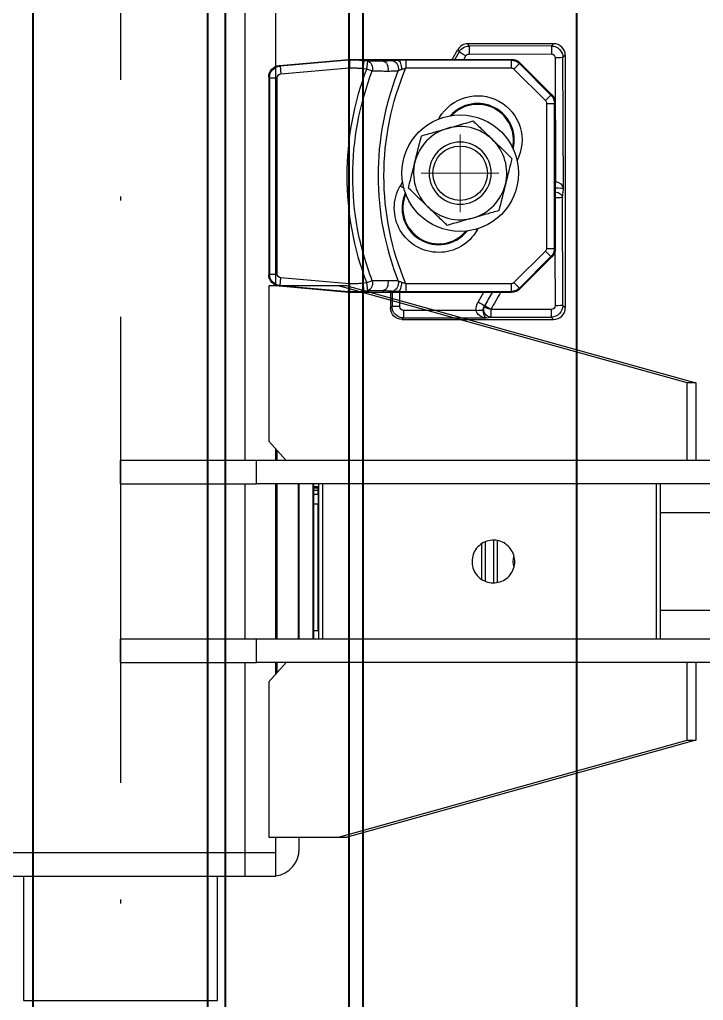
# Model space of a CAD drawing. Header units: centimetres. Extents: x 470464 to 524273, y 49611 to 59074.
# Drawn here: x 488040.35 to 488057.96, y 52961.26 to 52986.52 of the extents above; entities that cross this region are included whole.
import ezdxf

# ---------------------------------------------------------------- set-up
doc = ezdxf.new("R2010")
doc.units = ezdxf.units.CM
doc.header["$MEASUREMENT"] = 0
for name, pattern in [('1244_Aselsan_MIUM_3000$0$ACAD_ISO10W100', [18, 12, -3, 0, -3]), ('ACAD_ISO08W100', [36, 24, -3, 6, -3]), ('CHAIN', [0.3543, 0.2362, -0.0295, 0.0591, -0.0295])]:
    doc.linetypes.add(name, pattern=pattern)
for name, color, linetype, lineweight in [('1', 7, 'Continuous', 25), ('AAA_EKSEN', 1, 'ACAD_ISO08W100', 9), ('S-COLS-CONC', 4, 'Continuous', 40)]:
    doc.layers.add(name, color=color, linetype=linetype, lineweight=lineweight)
doc.layers.add('vinç', color=7, linetype='Continuous')

# ---------------------------------------------------------------- blocks, each defined once
blk = doc.blocks.new('ytrbnjytrbtrbrervrer')
at = {"color": 2, "linetype": 'Continuous', "lineweight": 25}
for p, q in [((429416.511, 71731.491), (429416.511, 71717.491)), ((429417.111, 71731.491), (429417.111, 71717.491)), ((429421.111, 71731.491), (429421.111, 71717.491)), ((429421.711, 71731.491), (429421.711, 71717.491)), ((429417.861, 71729.191), (429417.861, 71727.891)), ((429420.361, 71727.891), (429420.361, 71729.191)), ((429412.011, 71719.823), (429414.511, 71728.803)), ((429414.511, 71728.803), (429414.511, 71728.583)), ((429414.511, 71728.803), (429416.511, 71728.803)), ((429421.711, 71728.803), (429423.711, 71728.803)), ((429423.711, 71728.583), (429423.711, 71728.803)), ((429423.711, 71728.803), (429426.211, 71719.823)), ((429414.511, 71728.583), (429412.011, 71719.603)), ((429416.511, 71728.583), (429414.511, 71728.583)), ((429423.711, 71728.583), (429421.711, 71728.583)), ((429426.211, 71719.603), (429423.711, 71728.583)), ((429421.111, 71727.891), (429417.111, 71727.891)), ((429421.111, 71727.791), (429417.111, 71727.791)), ((429418.566, 71723.591), (429419.657, 71723.591)), ((429418.569, 71723.691), (429419.656, 71723.691)), ((429419.624, 71723.391), (429418.605, 71723.391)), ((429419.567, 71723.291), (429418.646, 71723.291)), ((429412.011, 71719.823), (429412.011, 71719.603)), ((429426.211, 71719.603), (429426.211, 71719.823)), ((429412.011, 71719.603), (429412.011, 71717.807)), ((429426.211, 71717.807), (429426.211, 71719.603)), ((429417.111, 71719.191), (429421.111, 71719.191)), ((429417.111, 71719.091), (429421.111, 71719.091)), ((429421.111, 71718.971), (429417.111, 71718.971)), ((429421.111, 71718.946), (429417.111, 71718.946)), ((429417.181, 71718.971), (429417.181, 71719.081)), ((429417.213, 71719.081), (429417.181, 71719.081)), ((429417.213, 71718.971), (429417.213, 71719.081)), ((429417.277, 71719.081), (429417.213, 71719.081)), ((429417.277, 71718.971), (429417.277, 71719.081)), ((429417.373, 71719.081), (429417.277, 71719.081)), ((429417.373, 71718.971), (429417.373, 71719.081)), ((429417.373, 71719.081), (429417.633, 71719.081)), ((429417.633, 71719.081), (429417.633, 71718.971)), ((429420.891, 71719.081), (429417.633, 71719.081)), ((429417.711, 71719.091), (429417.711, 71719.081)), ((429420.511, 71719.081), (429420.511, 71719.091)), ((429420.891, 71718.971), (429420.891, 71719.081)), ((429421.111, 71718.591), (429417.111, 71718.591)), ((429417.111, 71718.566), (429421.111, 71718.566)), ((429426.511, 71718.591), (429426.211, 71718.591)), ((429416.011, 71717.807), (429416.511, 71718.256)), ((429421.711, 71718.256), (429422.211, 71717.807)), ((429412.011, 71717.991), (429391.111, 71717.991)), ((429416.511, 71717.991), (429416.216, 71717.991)), ((429416.244, 71718.016), (429416.511, 71718.016)), ((429417.111, 71718.016), (429421.111, 71718.016)), ((429421.111, 71717.991), (429417.111, 71717.991)), ((429421.711, 71718.016), (429421.978, 71718.016)), ((429422.006, 71717.991), (429421.711, 71717.991)), ((429426.611, 71717.991), (429426.211, 71717.991)), ((429426.611, 71717.991), (429426.611, 71717.191)), ((429427.211, 71717.991), (429426.611, 71717.991)), ((429427.211, 71717.191), (429427.211, 71717.991)), ((429412.011, 71717.807), (429416.011, 71717.807)), ((429422.211, 71717.807), (429426.211, 71717.807)), ((429417.111, 71717.491), (429416.511, 71717.491)), ((429416.511, 71717.491), (429416.511, 71713.991)), ((429417.111, 71713.991), (429417.111, 71717.491)), ((429421.711, 71717.491), (429421.111, 71717.491)), ((429421.111, 71717.491), (429421.111, 71713.991)), ((429421.711, 71713.991), (429421.711, 71717.491)), ((429391.111, 71717.191), (429416.511, 71717.191)), ((429417.111, 71717.191), (429421.111, 71717.191)), ((429421.711, 71717.191), (429426.611, 71717.191)), ((429426.611, 71717.191), (429426.611, 71710.791)), ((429426.611, 71717.191), (429427.211, 71717.191)), ((429427.211, 71710.791), (429427.211, 71717.191)), ((429430.411, 71716.491), (429427.211, 71716.491)), ((429430.411, 71715.713), (429430.411, 71716.491)), ((429430.411, 71711.491), (429430.411, 71715.713)), ((429417.111, 71713.991), (429416.511, 71713.991)), ((429421.711, 71713.991), (429421.111, 71713.991)), ((429427.211, 71711.491), (429430.411, 71711.491))]:
    blk.add_line(p, q, dxfattribs=at)
for centre, radius, start, end in [((429419.111, 71724.491), 0.4, 251.0387, 290.6283), ((429426.511, 71717.891), 0.7, 8.2132, 90)]:
    blk.add_arc(centre, radius, start, end, dxfattribs=at)
blk.add_open_spline([(429419.111, 71723.041), (429419.05, 71723.047), (429418.928, 71723.059), (429418.764, 71723.152), (429418.639, 71723.289), (429418.565, 71723.463), (429418.554, 71723.65), (429418.604, 71723.829), (429418.709, 71723.982), (429418.86, 71724.093), (429419.003, 71724.136), (429419.149, 71724.145), (429419.295, 71724.121), (429419.458, 71724.031), (429419.583, 71723.893), (429419.657, 71723.72), (429419.668, 71723.532), (429419.618, 71723.354), (429419.513, 71723.201), (429419.362, 71723.09), (429419.219, 71723.045), (429419.134, 71723.042), (429419.111, 71723.041)], degree=3, knots=[0, 0, 0, 0, 0.052962, 0.105899, 0.159477, 0.213534, 0.266876, 0.319421, 0.37233, 0.426187, 0.480118, 0.5, 0.552962, 0.605899, 0.659477, 0.713534, 0.766876, 0.819421, 0.87233, 0.926187, 0.980118, 1, 1, 1, 1], dxfattribs=at)
blk = doc.blocks.new('tfdyktstrkydsrtdykulkdtkyg')
at = {"color": 2, "linetype": '1244_Aselsan_MIUM_3000$0$ACAD_ISO10W100'}
blk.add_line((413349.485, 75894.588), (414524.685, 75894.588), dxfattribs=at)
at = {"layer": 'S-COLS-CONC', "color": 2}
for p, q in [((414524.685, 75896.838), (413349.485, 75896.838)), ((414524.685, 75892.338), (413349.485, 75892.338)), ((414524.685, 75891.888), (413349.485, 75891.888)), ((414524.685, 75888.704), (413349.485, 75888.704)), ((414524.685, 75888.338), (413349.485, 75888.338))]:
    blk.add_line(p, q, dxfattribs=at)
blk = doc.blocks.new('sfsdsggssg')
at = {"layer": '1', "color": 2, "linetype": 'Continuous'}
for p, q in [((1146.281, -34639.239), (1146.247, -34639.18)), ((1148.456, -34639.18), (1146.247, -34639.18)), ((1148.398, -34639.238), (1146.281, -34639.239)), ((1148.456, -34639.18), (1148.398, -34639.238)), ((1145.841, -34639.582), (1145.988, -34639.328)), ((1146.022, -34639.387), (1145.908, -34639.582)), ((1145.988, -34639.328), (1146.022, -34639.387)), ((1146.144, -34639.582), (1146.195, -34639.494)), ((1146.281, -34639.445), (1148.398, -34639.444)), ((1148.697, -34639.536), (1148.755, -34639.478)), ((1148.755, -34639.478), (1148.755, -34645.981)), ((1141.412, -34639.756), (1141.393, -34639.739)), ((1141.394, -34639.739), (1143.174, -34639.583)), ((1143.175, -34639.602), (1141.412, -34639.756)), ((1143.175, -34639.602), (1143.193, -34639.8)), ((1143.202, -34639.601), (1143.201, -34639.8)), ((1143.565, -34639.616), (1143.544, -34639.814)), ((1143.565, -34639.616), (1143.568, -34639.582)), ((1143.662, -34639.626), (1143.565, -34639.616)), ((1143.568, -34639.582), (1144.068, -34639.582)), ((1143.662, -34639.626), (1143.641, -34639.825)), ((1144.063, -34639.628), (1144.068, -34639.582)), ((1144.451, -34639.582), (1147.373, -34639.582)), ((1144.451, -34639.609), (1144.451, -34639.582)), ((1147.364, -34639.605), (1144.65, -34639.605)), ((1144.65, -34639.605), (1144.65, -34639.804)), ((1147.374, -34639.582), (1147.364, -34639.605)), ((1147.364, -34639.605), (1147.364, -34639.804)), ((1147.435, -34639.833), (1147.575, -34639.692)), ((1147.575, -34639.692), (1147.585, -34639.669)), ((1148.387, -34640.504), (1147.575, -34639.692)), ((1147.585, -34639.669), (1148.41, -34640.494)), ((1148.498, -34639.543), (1148.508, -34642.731)), ((1148.707, -34642.912), (1148.697, -34639.536)), ((1141.412, -34639.756), (1141.429, -34639.955)), ((1141.429, -34639.955), (1143.193, -34639.8)), ((1143.544, -34639.814), (1143.641, -34639.825)), ((1143.641, -34639.825), (1143.786, -34639.88)), ((1144.65, -34639.804), (1147.364, -34639.804)), ((1147.435, -34639.833), (1148.246, -34640.645)), ((1141.12, -34640.036), (1141.139, -34640.054)), ((1141.12, -34640.037), (1141.12, -34645.126)), ((1141.139, -34640.054), (1141.338, -34640.054)), ((1141.139, -34640.054), (1141.139, -34645.11)), ((1141.338, -34645.11), (1141.338, -34640.054)), ((1148.246, -34640.645), (1148.387, -34640.504)), ((1148.41, -34640.494), (1148.387, -34640.504)), ((1148.275, -34640.715), (1148.275, -34644.448)), ((1148.275, -34640.715), (1148.474, -34640.715)), ((1148.474, -34640.715), (1148.497, -34640.706)), ((1148.474, -34644.448), (1148.474, -34640.715)), ((1148.497, -34640.706), (1148.497, -34644.458)), ((1145.509, -34641.092), (1145.493, -34641.12)), ((1145.509, -34641.092), (1145.532, -34641.105)), ((1144.566, -34642.736), (1144.505, -34642.843)), ((1144.599, -34642.897), (1144.505, -34642.843)), ((1148.684, -34643.141), (1148.707, -34642.912)), ((1148.693, -34645.919), (1148.684, -34643.141)), ((1146.45, -34643.959), (1146.486, -34643.98)), ((1146.486, -34643.98), (1146.508, -34643.942)), ((1148.246, -34644.519), (1147.435, -34645.33)), ((1148.246, -34644.519), (1148.387, -34644.66)), ((1148.275, -34644.448), (1148.474, -34644.448)), ((1148.497, -34644.458), (1148.474, -34644.448)), ((1148.489, -34644.527), (1148.494, -34645.926)), ((1147.575, -34645.471), (1148.387, -34644.66)), ((1148.41, -34644.669), (1147.585, -34645.494)), ((1148.387, -34644.66), (1148.41, -34644.669)), ((1141.139, -34645.11), (1141.12, -34645.127)), ((1141.139, -34645.11), (1141.338, -34645.11)), ((1141.412, -34645.407), (1141.429, -34645.209)), ((1143.193, -34645.363), (1141.429, -34645.209)), ((1143.786, -34645.284), (1143.641, -34645.339)), ((1141.393, -34645.425), (1141.412, -34645.407)), ((1143.174, -34645.581), (1141.394, -34645.425)), ((1141.412, -34645.407), (1143.175, -34645.562)), ((1143.175, -34645.562), (1143.193, -34645.363)), ((1143.201, -34645.363), (1143.202, -34645.563)), ((1143.641, -34645.339), (1143.544, -34645.349)), ((1143.544, -34645.349), (1143.565, -34645.547)), ((1143.565, -34645.547), (1143.662, -34645.537)), ((1143.565, -34645.547), (1143.568, -34645.582)), ((1143.641, -34645.339), (1143.662, -34645.537)), ((1144.063, -34645.535), (1144.068, -34645.582)), ((1144.451, -34645.555), (1144.451, -34645.582)), ((1144.65, -34645.359), (1144.65, -34645.559)), ((1147.364, -34645.359), (1144.65, -34645.359)), ((1147.364, -34645.359), (1147.364, -34645.559)), ((1147.435, -34645.33), (1147.575, -34645.471)), ((1147.585, -34645.494), (1147.575, -34645.471)), ((1144.068, -34645.582), (1143.568, -34645.582)), ((1144.255, -34645.582), (1144.255, -34645.981)), ((1144.296, -34645.582), (1144.295, -34645.941)), ((1147.373, -34645.582), (1144.451, -34645.582)), ((1144.495, -34645.948), (1144.496, -34645.582)), ((1144.65, -34645.559), (1147.364, -34645.559)), ((1146.653, -34645.582), (1146.513, -34645.827)), ((1147.364, -34645.559), (1147.374, -34645.582)), ((1144.295, -34645.941), (1144.255, -34645.981)), ((1146.462, -34646.048), (1144.594, -34646.048)), ((1146.836, -34646.026), (1146.836, -34646.218)), ((1148.394, -34646.026), (1146.836, -34646.026)), ((1148.394, -34646.026), (1148.394, -34646.218)), ((1148.755, -34645.981), (1148.693, -34645.919)), ((1144.554, -34646.28), (1144.593, -34646.24)), ((1144.554, -34646.28), (1148.456, -34646.28)), ((1144.593, -34646.24), (1146.718, -34646.241)), ((1146.718, -34646.241), (1146.836, -34646.218)), ((1146.836, -34646.218), (1148.394, -34646.218)), ((1148.394, -34646.218), (1148.456, -34646.28))]:
    blk.add_line(p, q, dxfattribs=at)
for radius in [1.5, 0.7]:
    blk.add_circle((1146.049, -34642.513), radius, dxfattribs=at)
at = {"layer": '1', "color": 2, "linetype": 'Continuous', "extrusion": (0, 0, -1)}
blk.add_circle((-1146.049, -34642.513), 0.8, dxfattribs=at)
for centre, start, end in [((-1146.5, -34641.661), 29.8539, 207.4717), ((-1145.495, -34643.411), 209.8539, 29.8539)]:
    blk.add_arc(centre, 1.142, start, end, dxfattribs=at)
at = {"layer": '1', "color": 2, "linetype": 'Continuous'}
for centre, radius, start, end in [((1146.5, -34641.661), 0.943, 345.8258, 138.463), ((1146.5, -34641.661), 0.92, 347.6089, 136.677), ((1146.049, -34642.513), 1.2, 106, 166), ((1146.049, -34642.513), 1.2, 46, 106), ((1146.049, -34642.513), 1.2, 346, 46), ((1146.049, -34642.513), 1.2, 166, 226), ((1145.495, -34643.411), 0.943, 155.4674, 321.1742), ((1146.049, -34642.513), 1.2, 286, 346), ((1145.495, -34643.411), 0.92, 156.9271, 319.7145), ((1146.049, -34642.513), 1.2, 226, 286)]:
    blk.add_arc(centre, radius, start, end, dxfattribs=at)
for centre, major_axis, ratio, start_param, end_param in [((1146.248, -34639.481), (-0.15, 0.261), 0.994945, 5.763279, 6.803091), ((1148.454, -34639.481), (0.214, 0.214), 0.992433, 5.501585, 7.064785), ((1152.198, -34642.582), (-9.067, 0), 0.918737, 5.945855, 6.620515), ((1148.454, -34645.978), (-0.214, 0.214), 0.992433, 2.359993, 3.923193)]:
    blk.add_ellipse(centre, major_axis=major_axis, ratio=ratio, start_param=start_param, end_param=end_param, dxfattribs=at)
at = {"layer": '1', "color": 2, "linetype": 'Continuous', "extrusion": (0, 0, -1)}
for centre, major_axis, ratio, start_param, end_param in [((1146.281, -34639.538), (0.271, 0.128), 0.997202, 4.110755, 5.150568), ((1146.281, -34639.438), (0, 0.2), 0.004243, 0.087267, 1.605444), ((1148.398, -34639.437), (0, 0.2), 0.004243, 0.087267, 1.605444), ((1148.397, -34639.537), (-0.243, 0.175), 0.996422, 0.949848, 2.513048), ((1146.194, -34639.487), (-0.173, 0.101), 0.027764, 4.691233, 6.195885), ((1146.282, -34639.545), (-0.0748, 0.0667), 0.997721, 6.084759, 7.124571), ((1148.398, -34639.544), (0.0889, 0.0469), 0.994028, 5.200197, 6.763397), ((1141.421, -34640.038), (-0.222, 0.204), 0.995811, 5.544902, 7.021469), ((1143.641, -34639.825), (0.001, 0.2), 0.752836, 0.132804, 1.847295), ((1144.042, -34639.826), (0.001, 0.2), 0.752479, 0.132721, 1.852962), ((1144.31, -34639.815), (-0.014, 0.199), 0.74106, 0.130215, 1.915333), ((1144.451, -34639.808), (-0.008, 0.2), 0.422896, 0.096328, 1.761115), ((1147.364, -34639.904), (-0.277, 0.115), 0.998522, 1.179673, 1.96192), ((1147.373, -34639.882), (0.115, 0.278), 0.997326, 5.892062, 6.674309), ((1148.498, -34639.536), (0.2, 0.001), 0.034652, 0.087319, 1.566648), ((1141.439, -34640.055), (0.203, 0.221), 0.997694, 3.974105, 5.450673), ((1141.439, -34640.055), (0.0742, -0.068), 0.993033, 2.403309, 3.879876), ((1152.492, -34642.582), (-8.405, 0), 0.918737, 5.915201, 6.65117), ((1147.364, -34639.904), (0.0384, 0.0928), 0.995546, 5.892062, 6.674309), ((1148.175, -34640.715), (-0.115, 0.277), 0.998522, 1.179673, 1.96192), ((1148.197, -34640.706), (0.278, 0.115), 0.997326, 5.892062, 6.674309), ((1148.175, -34640.715), (-0.0928, -0.0384), 0.995546, 2.750469, 3.532716), ((1148.473, -34643.248), (0.056, 0.516), 0.770786, 6.203754, 6.230389), ((1148.509, -34642.738), (0.008, 0.2), 0.005639, 3.866293, 4.746837), ((1148.508, -34642.912), (-0.188, 0.076), 0.878606, 1.230281, 2.70961), ((1148.485, -34643.141), (0.199, -0.02), 0.74823, 4.69971, 6.151435), ((1148.508, -34642.912), (-0.201, 0.003), 0.124494, 1.540952, 3.020281), ((1148.485, -34643.141), (-0.2, -0.001), 0.034899, 3.228912, 4.651252), ((1148.175, -34644.448), (0.0928, -0.0384), 0.995546, 5.892062, 6.674309), ((1148.175, -34644.448), (0.115, 0.277), 0.998522, 1.179673, 1.96192), ((1148.197, -34644.457), (-0.278, 0.115), 0.997326, 2.750469, 3.532716), ((1141.421, -34645.125), (0.222, 0.204), 0.995811, 2.403309, 3.879876), ((1141.439, -34645.109), (-0.203, 0.221), 0.997694, 3.974105, 5.450673), ((1141.439, -34645.109), (0.0742, 0.068), 0.993033, 2.403309, 3.879876), ((1143.641, -34645.339), (-0.001, 0.2), 0.752836, 1.294298, 3.008789), ((1144.042, -34645.337), (-0.001, 0.2), 0.752479, 1.288631, 3.008872), ((1144.31, -34645.348), (0.014, 0.199), 0.74106, 1.22626, 3.011378), ((1144.451, -34645.356), (0.008, 0.2), 0.422896, 1.380478, 3.045264), ((1147.364, -34645.259), (0.0384, -0.0928), 0.995546, 5.892062, 6.674309), ((1147.364, -34645.259), (0.277, 0.115), 0.998522, 1.179673, 1.96192), ((1147.373, -34645.281), (-0.115, 0.278), 0.997326, 2.750469, 3.532716), ((1176.862, -34592.771), (84.96, 148.546), 0.001169, 1.933599, 1.936064), ((1176.862, -34592.776), (84.962, 148.541), 0.002337, 1.9329, 1.936067), ((1144.556, -34645.978), (0.214, 0.214), 0.992433, 2.359993, 3.923193), ((1144.494, -34645.941), (-0.2, 0.001), 0.034627, 4.708031, 6.195866), ((1144.594, -34645.94), (-0.138, 0.267), 0.998031, 3.623062, 5.186262), ((1144.595, -34645.947), (0.0592, 0.0819), 0.989251, 2.52068, 4.08388), ((1144.593, -34646.041), (0, -0.2), 0.004269, 4.747034, 6.195918), ((1146.899, -34646), (0.426, 0.115), 0.905428, 3.310168, 3.875491), ((1146.463, -34646.055), (-0.199, -0.016), 0.034866, 1.569261, 2.70958), ((1146.718, -34646.042), (-0.256, 0.042), 0.76271, 4.58737, 6.036255), ((1146.514, -34645.834), (-0.174, 0.099), 0.027964, 1.549906, 2.758993), ((1146.9, -34646.006), (0.253, 0.061), 0.768803, 3.289543, 3.701099), ((1146.718, -34646.042), (-0.012, 0.201), 0.369521, 3.302192, 4.751077), ((1146.836, -34646.019), (-0.038, 0.196), 0.907507, 3.350606, 5.211047), ((1146.836, -34646.019), (-0.187, 0.071), 0.032625, 4.699988, 5.905162), ((1146.838, -34646.014), (-0.174, 0.099), 0.030283, 4.695034, 5.900559), ((1148.393, -34645.918), (0.139, 0.266), 0.998207, 1.09196, 2.65516), ((1148.393, -34645.925), (-0.0609, 0.0807), 0.988978, 2.219923, 3.783123), ((1148.494, -34645.919), (-0.2, -0.001), 0.034899, 3.228912, 4.712496)]:
    blk.add_ellipse(centre, major_axis=major_axis, ratio=ratio, start_param=start_param, end_param=end_param, dxfattribs=at)
at = {"layer": '1', "color": 2, "linetype": 'Continuous'}
for points, weights in [([(1141.393, -34639.739), (1141.393, -34639.739), (1141.394, -34639.739)], [0.500000154951, 0.499999845049, 0.500000154951]), ([(1147.373, -34639.582), (1147.373, -34639.582), (1147.374, -34639.582)], [0.500000031564, 0.499999968436, 0.500000031564]), ([(1147.585, -34639.669), (1147.585, -34639.669), (1147.585, -34639.669)], [0.500000032286, 0.499999967714, 0.500000032286]), ([(1141.12, -34640.037), (1141.12, -34640.037), (1141.12, -34640.036)], [0.500000154953, 0.499999845047, 0.500000154953]), ([(1148.41, -34640.494), (1148.41, -34640.494), (1148.41, -34640.494)], [0.500000032004, 0.499999967996, 0.500000032004]), ([(1148.497, -34640.706), (1148.497, -34640.706), (1148.497, -34640.706)], [0.500000031722, 0.499999968278, 0.500000031722]), ([(1148.497, -34644.458), (1148.497, -34644.458), (1148.497, -34644.458)], [0.500000031229, 0.499999968771, 0.500000031229]), ([(1148.41, -34644.669), (1148.41, -34644.669), (1148.41, -34644.669)], [0.500000031836, 0.499999968164, 0.500000031836]), ([(1141.12, -34645.127), (1141.12, -34645.127), (1141.12, -34645.126)], [0.500000154938, 0.499999845062, 0.500000154938]), ([(1141.394, -34645.425), (1141.393, -34645.425), (1141.393, -34645.425)], [0.500000154962, 0.499999845038, 0.500000154962]), ([(1147.585, -34645.494), (1147.585, -34645.494), (1147.585, -34645.494)], [0.500000031966, 0.499999968034, 0.500000031966]), ([(1147.374, -34645.582), (1147.373, -34645.582), (1147.373, -34645.582)], [0.500000031519, 0.499999968481, 0.500000031519])]:
    blk.add_rational_spline(points, weights, degree=2, dxfattribs=at)
for points, knots in [([(1143.174, -34639.583), (1143.175, -34639.588), (1143.175, -34639.594), (1143.175, -34639.6), (1143.175, -34639.601), (1143.175, -34639.602)], [0, 0, 0, 0, 0.876308, 0.876308, 1, 1, 1, 1]), ([(1143.201, -34639.582), (1143.233, -34639.582), (1143.3, -34639.582), (1143.399, -34639.582), (1143.493, -34639.582), (1143.543, -34639.582), (1143.568, -34639.582)], [0, 0, 0, 0, 0.225713, 0.483808, 0.741904, 1, 1, 1, 1]), ([(1143.565, -34639.616), (1143.565, -34639.616), (1143.565, -34639.616), (1143.516, -34639.611), (1143.468, -34639.608), (1143.383, -34639.604), (1143.347, -34639.603), (1143.274, -34639.601), (1143.238, -34639.601), (1143.202, -34639.601)], [0, 0, 0, 0, 0.000017, 0.000017, 0.401467, 0.401467, 0.701656, 0.701656, 1, 1, 1, 1]), ([(1144.315, -34639.616), (1144.302, -34639.617), (1144.289, -34639.618), (1144.239, -34639.621), (1144.203, -34639.624), (1144.132, -34639.627), (1144.097, -34639.628), (1144.063, -34639.628), (1144.063, -34639.628), (1144.063, -34639.628)], [0, 0, 0, 0, 0.155547, 0.155547, 0.580528, 0.580528, 0.999985, 0.999985, 1, 1, 1, 1]), ([(1144.068, -34639.582), (1144.093, -34639.582), (1144.143, -34639.582), (1144.238, -34639.582), (1144.342, -34639.582), (1144.414, -34639.582), (1144.451, -34639.582)], [0, 0, 0, 0, 0.25, 0.5, 0.749999, 1, 1, 1, 1]), ([(1144.451, -34639.609), (1144.451, -34639.609), (1144.451, -34639.609), (1144.408, -34639.61), (1144.368, -34639.612), (1144.328, -34639.615), (1144.321, -34639.616), (1144.315, -34639.616)], [0, 0, 0, 0, 0.000035, 0.000035, 0.836112, 0.836112, 1, 1, 1, 1]), ([(1144.65, -34639.605), (1144.631, -34639.605), (1144.613, -34639.605), (1144.595, -34639.605), (1144.545, -34639.606), (1144.496, -34639.607), (1144.451, -34639.609)], [0, 0, 0, 0, 0.267342, 0.267342, 0.267342, 1, 1, 1, 1]), ([(1143.201, -34639.8), (1143.236, -34639.8), (1143.271, -34639.801), (1143.341, -34639.802), (1143.375, -34639.803), (1143.455, -34639.807), (1143.499, -34639.81), (1143.544, -34639.814)], [0, 0, 0, 0, 0.304321, 0.304321, 0.608496, 0.608496, 1, 1, 1, 1]), ([(1143.786, -34645.284), (1143.62, -34644.851), (1143.494, -34644.406), (1143.325, -34643.499), (1143.283, -34643.036), (1143.283, -34641.664), (1143.455, -34640.743), (1143.786, -34639.88)], [0, 0, 0, 0, 0.25, 0.25, 0.5, 0.5, 1, 1, 1, 1]), ([(1143.786, -34639.88), (1143.874, -34639.88), (1143.962, -34639.881), (1144.095, -34639.882), (1144.141, -34639.882), (1144.186, -34639.883)], [0, 0, 0, 0, 0.657537, 0.657537, 1, 1, 1, 1]), ([(1144.454, -34639.873), (1144.283, -34640.305), (1144.153, -34640.751), (1143.979, -34641.661), (1143.935, -34642.125), (1143.935, -34643.502), (1144.113, -34644.428), (1144.454, -34645.291)], [0, 0, 0, 0, 0.25, 0.25, 0.5, 0.5, 1, 1, 1, 1]), ([(1144.186, -34639.883), (1144.224, -34639.883), (1144.261, -34639.882), (1144.337, -34639.879), (1144.375, -34639.877), (1144.427, -34639.874), (1144.441, -34639.873), (1144.454, -34639.873)], [0, 0, 0, 0, 0.423047, 0.423047, 0.845832, 0.845832, 1, 1, 1, 1]), ([(1144.454, -34639.873), (1144.475, -34639.864), (1144.498, -34639.856), (1144.527, -34639.845), (1144.531, -34639.844), (1144.535, -34639.842)], [0, 0, 0, 0, 0.864692, 0.864692, 1, 1, 1, 1]), ([(1144.535, -34639.842), (1144.561, -34639.833), (1144.588, -34639.824), (1144.616, -34639.815), (1144.617, -34639.814), (1144.629, -34639.811), (1144.639, -34639.807), (1144.65, -34639.804)], [0, 0, 0, 0, 0.704482, 0.704482, 0.731136, 0.731136, 1, 1, 1, 1]), ([(1146.385, -34641.169), (1146.462, -34641.244), (1146.541, -34641.32), (1146.707, -34641.48), (1146.795, -34641.566), (1146.883, -34641.65)], [0, 0, 0, 0, 0.5, 0.5, 1, 1, 1, 1]), ([(1145.053, -34641.551), (1145.156, -34641.521), (1145.262, -34641.491), (1145.484, -34641.427), (1145.602, -34641.393), (1145.719, -34641.36)], [0, 0, 0, 0, 0.5, 0.5, 1, 1, 1, 1]), ([(1144.717, -34642.895), (1144.743, -34642.791), (1144.77, -34642.684), (1144.826, -34642.46), (1144.856, -34642.341), (1144.885, -34642.223)], [0, 0, 0, 0, 0.5, 0.5, 1, 1, 1, 1]), ([(1147.381, -34642.131), (1147.355, -34642.236), (1147.329, -34642.343), (1147.273, -34642.566), (1147.243, -34642.686), (1147.214, -34642.804)], [0, 0, 0, 0, 0.5, 0.5, 1, 1, 1, 1]), ([(1145.714, -34643.858), (1145.637, -34643.783), (1145.557, -34643.706), (1145.392, -34643.546), (1145.303, -34643.461), (1145.216, -34643.377)], [0, 0, 0, 0, 0.5, 0.5, 1, 1, 1, 1]), ([(1147.046, -34643.476), (1146.943, -34643.506), (1146.837, -34643.536), (1146.615, -34643.6), (1146.497, -34643.633), (1146.38, -34643.667)], [0, 0, 0, 0, 0.5, 0.5, 1, 1, 1, 1]), ([(1144.186, -34645.281), (1144.099, -34645.282), (1144.011, -34645.282), (1143.877, -34645.283), (1143.832, -34645.283), (1143.786, -34645.284)], [0, 0, 0, 0, 0.657537, 0.657537, 1, 1, 1, 1]), ([(1144.454, -34645.291), (1144.409, -34645.288), (1144.365, -34645.285), (1144.275, -34645.282), (1144.231, -34645.281), (1144.186, -34645.281)], [0, 0, 0, 0, 0.500153, 0.500153, 1, 1, 1, 1]), ([(1144.535, -34645.321), (1144.51, -34645.312), (1144.485, -34645.303), (1144.461, -34645.294), (1144.458, -34645.292), (1144.454, -34645.291)], [0, 0, 0, 0, 0.863107, 0.863107, 1, 1, 1, 1]), ([(1143.544, -34645.349), (1143.502, -34645.354), (1143.459, -34645.356), (1143.381, -34645.36), (1143.345, -34645.361), (1143.273, -34645.363), (1143.237, -34645.363), (1143.201, -34645.363)], [0, 0, 0, 0, 0.37098, 0.37098, 0.685408, 0.685408, 1, 1, 1, 1]), ([(1143.202, -34645.563), (1143.239, -34645.563), (1143.277, -34645.562), (1143.352, -34645.56), (1143.389, -34645.559), (1143.473, -34645.555), (1143.519, -34645.552), (1143.565, -34645.547)], [0, 0, 0, 0, 0.308433, 0.308433, 0.618953, 0.618953, 1, 1, 1, 1]), ([(1144.063, -34645.535), (1144.063, -34645.535), (1144.063, -34645.535), (1144.103, -34645.536), (1144.144, -34645.537), (1144.229, -34645.541), (1144.272, -34645.544), (1144.315, -34645.547)], [0, 0, 0, 0, 0.000015, 0.000015, 0.496417, 0.496417, 1, 1, 1, 1]), ([(1144.315, -34645.547), (1144.346, -34645.55), (1144.384, -34645.552), (1144.434, -34645.554), (1144.442, -34645.554), (1144.451, -34645.555), (1144.451, -34645.555), (1144.451, -34645.555)], [0, 0, 0, 0, 0.836069, 0.836069, 0.999965, 0.999965, 1, 1, 1, 1]), ([(1144.65, -34645.359), (1144.616, -34645.349), (1144.582, -34645.338), (1144.546, -34645.325), (1144.54, -34645.323), (1144.535, -34645.321)], [0, 0, 0, 0, 0.858601, 0.858601, 1, 1, 1, 1]), ([(1143.568, -34645.582), (1143.543, -34645.582), (1143.493, -34645.582), (1143.399, -34645.582), (1143.3, -34645.582), (1143.233, -34645.582), (1143.201, -34645.582)], [0, 0, 0, 0, 0.258096, 0.516192, 0.774287, 1, 1, 1, 1]), ([(1144.451, -34645.582), (1144.414, -34645.582), (1144.342, -34645.582), (1144.238, -34645.582), (1144.143, -34645.582), (1144.093, -34645.582), (1144.068, -34645.582)], [0, 0, 0, 0, 0.250001, 0.5, 0.75, 1, 1, 1, 1])]:
    blk.add_open_spline(points, degree=3, knots=knots, dxfattribs=at)
for points in [[(1143.175, -34639.583), (1143.175, -34639.583), (1143.174, -34639.583), (1143.174, -34639.583)], [(1143.2, -34639.582), (1143.192, -34639.582), (1143.183, -34639.582), (1143.175, -34639.583)], [(1143.202, -34639.601), (1143.193, -34639.601), (1143.184, -34639.601), (1143.175, -34639.602)], [(1143.201, -34639.582), (1143.201, -34639.582), (1143.201, -34639.582), (1143.2, -34639.582)], [(1143.202, -34639.601), (1143.202, -34639.594), (1143.202, -34639.588), (1143.201, -34639.582)], [(1144.063, -34639.628), (1143.929, -34639.628), (1143.796, -34639.627), (1143.662, -34639.626)], [(1143.193, -34639.8), (1143.195, -34639.8), (1143.198, -34639.8), (1143.201, -34639.8)], [(1145.719, -34641.36), (1145.951, -34641.293), (1146.178, -34641.228), (1146.385, -34641.169)], [(1144.885, -34642.223), (1144.944, -34641.988), (1145.001, -34641.759), (1145.053, -34641.551)], [(1146.883, -34641.65), (1147.057, -34641.818), (1147.227, -34641.982), (1147.381, -34642.131)], [(1145.216, -34643.377), (1145.042, -34643.209), (1144.872, -34643.045), (1144.717, -34642.895)], [(1147.214, -34642.804), (1147.155, -34643.039), (1147.098, -34643.267), (1147.046, -34643.476)], [(1146.38, -34643.667), (1146.148, -34643.734), (1145.921, -34643.799), (1145.714, -34643.858)], [(1143.201, -34645.363), (1143.198, -34645.363), (1143.195, -34645.363), (1143.193, -34645.363)], [(1143.662, -34645.537), (1143.796, -34645.536), (1143.929, -34645.536), (1144.063, -34645.535)], [(1144.451, -34645.555), (1144.513, -34645.557), (1144.581, -34645.559), (1144.65, -34645.559)], [(1143.175, -34645.562), (1143.175, -34645.568), (1143.175, -34645.574), (1143.174, -34645.581)], [(1143.174, -34645.581), (1143.174, -34645.581), (1143.175, -34645.581), (1143.175, -34645.581)], [(1143.175, -34645.562), (1143.184, -34645.562), (1143.193, -34645.563), (1143.202, -34645.563)], [(1143.175, -34645.581), (1143.183, -34645.581), (1143.192, -34645.582), (1143.2, -34645.582)], [(1143.2, -34645.582), (1143.201, -34645.582), (1143.201, -34645.582), (1143.201, -34645.582)], [(1143.201, -34645.582), (1143.202, -34645.575), (1143.202, -34645.569), (1143.202, -34645.563)], [(1146.676, -34645.924), (1146.67, -34645.934), (1146.665, -34645.944), (1146.661, -34645.955)], [(1146.836, -34646.026), (1146.836, -34646.024), (1146.837, -34646.023), (1146.838, -34646.021)]]:
    blk.add_open_spline(points, degree=3, dxfattribs=at)
at = {"layer": 'AAA_EKSEN', "color": 2, "linetype": 'CHAIN', "ltscale": 20}
for p, q in [((1146.049, -34641.513), (1146.049, -34643.513)), ((1147.049, -34642.513), (1145.049, -34642.513))]:
    blk.add_line(p, q, dxfattribs=at)
blk = doc.blocks.new('dyjtdytfdtktuykdtyulyfırs')
at = {"layer": 'S-COLS-CONC', "color": 2, "xscale": -1, "rotation": 89.9999999999999}
blk.add_blockref('sfsdsggssg', (379119.572, 77142.893), dxfattribs=at)
blk = doc.blocks.new('dsrtertytresutrjdfurtdh')
at = {"layer": 'S-COLS-CONC', "color": 2}
blk.add_lwpolyline([(413334.385, 75806.838), (414539.785, 75806.838), (414539.785, 75771.838), (413334.385, 75771.838)], close=True, dxfattribs=at)
at = {"layer": 'vinç', "color": 2}
for name, p in [('dyjtdytfdtktuykdtyulyfırs', (0, -222)), ('tfdyktstrkydsrtdykulkdtkyg', (0, -111))]:
    blk.add_blockref(name, p, dxfattribs=at)
blk = doc.blocks.new('ppppppppprwwwwwww')
at = {"layer": 'vinç', "color": 2, "xscale": -1, "rotation": 180}
blk.add_blockref('dsrtertytresutrjdfurtdh', (0, 151477.176), dxfattribs=at)
blk = doc.blocks.new('teyrujehkutk5rjykturjset')
at = {"layer": 'vinç', "color": 2}
for name, p in [('ytrbnjytrbtrbrervrer', (-15647.027, 3979.597)), ('ppppppppprwwwwwww', (0, 0))]:
    blk.add_blockref(name, p, dxfattribs=at)
blk = doc.blocks.new('rtrtjhrkıtyurjtyrkurjt')
at = {"layer": 'vinç', "color": 2}
blk.add_blockref('teyrujehkutk5rjykturjset', (3449.374, -3989.374), dxfattribs=at)

msp = doc.modelspace()

# ---------------------------------------------------------------- block references
at = {"layer": 'vinç', "color": 2, "rotation": 270}
msp.add_blockref('rtrtjhrkıtyurjtyrkurjt', (416338.736, 470194.022), dxfattribs=at)

doc.saveas('drawing.dxf')
